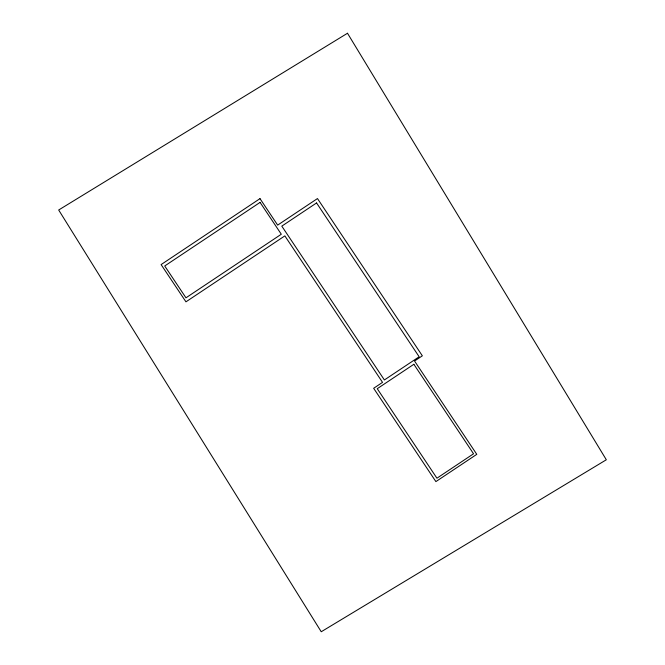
<?xml version="1.0" encoding="UTF-8"?>
<svg xmlns="http://www.w3.org/2000/svg" width="665" height="665" viewBox="0 0 665 665"><rect width="100%" height="100%" fill="white"/><g stroke="black" fill="none" stroke-linecap="round" stroke-linejoin="round"><path stroke-width="1" d="M259.998 198.636L161.105 264.587L185.951 301.835L284.844 235.884L382.533 382.367L373.655 388.285L435.891 481.601L476.78 454.336L414.544 361.02L422.35 355.817L317.479 198.561L277.662 225.111L259.998 198.636M260.065 202.393L164.721 265.975L185.967 297.82L281.303 234.238L260.065 202.393M316.565 202.95L281.802 226.133L384.387 379.964L419.158 356.781L316.565 202.95M413.863 364.287L377.246 388.701L436.93 478.202L473.546 453.779L413.863 364.287M347.496 33.25L58.678 209.999L321.237 631.75L606.322 459.773L347.496 33.25"/></g></svg>
